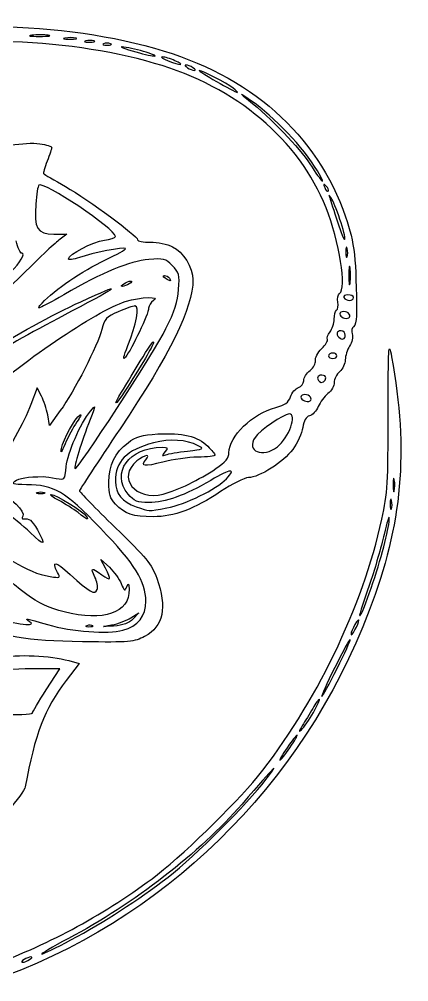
# Model space of a CAD drawing. Extents: x -1 to 102, y -1 to 95.
# Drawn here: x 64.3 to 101.5, y 3.5 to 95.4 of the extents above; entities that cross this region are included whole.
import ezdxf

# ---------------------------------------------------------------- set-up
doc = ezdxf.new("R2010")
doc.units = 0
doc.layers.get('0').update_dxf_attribs({"linetype": 'CONTINUOUS'})

msp = doc.modelspace()

# ---------------------------------------------------------------- linework, layer by layer
at = {"color": 7}
for points in [[(67.086705, 93.86887)], [(69.730885, 93.597024)], [(71.452626, 93.3242)], [(73.035091, 93.061285)], [(76.427502, 92.247629)], [(79.186654, 91.440416)], [(80.906445, 90.769401)], [(84.742904, 88.814546)], [(92.793307, 80.913672)], [(93.639278, 79.462873)], [(94.947116, 76.282747)], [(95.641896, 73.500303)], [(95.91262, 71.653255)], [(74.291862, 70.131901)], [(78.260612, 70.661068)], [(96.252279, 68.808984)], [(95.844103, 67.239758)], [(95.458529, 65.237111)], [(94.664779, 63.252736)], [(93.606445, 61.151685)], [(73.816845, 59.350132)], [(92.139937, 59.302261)], [(68.346143, 54.389195)], [(88.972618, 54.56591)], [(100.14358, 51.409547)], [(66.023633, 50.198798)], [(99.875229, 49.423222)], [(69.926237, 48.269824)], [(78.410456, 48.723915)], [(98.094326, 41.556903)], [(96.762694, 37.985028)], [(70.802669, 37.50432)], [(73.133061, 37.547579)], [(94.678706, 33.382577)], [(92.407306, 29.187632)], [(90.166862, 25.814195)], [(69.242771, 7.454945)], [(65.296029, 5.57357)]]:
    msp.add_lwpolyline(points, close=True, dxfattribs=at)
for points in [[(67.620441, 74.879702), (68.867904, 74.865004), (68.088827, 74.284391)], [(66.430676, 59.392235), (66.023191, 60.180225), (65.429008, 58.607627)], [(68.230173, 58.010195), (67.21339, 56.604112), (67.025777, 57.604178)], [(72.53999, 42.959105), (72.111037, 43.805861), (72.917643, 43.047174)], [(74.985144, 38.22859), (75.74707, 38.71028), (75.181394, 38.120055)], [(69.05112, 34.13466), (70.028086, 33.871789), (68.786137, 32.224242)], [(66.878187, 31.336496), (68.195761, 33.35482), (65.489124, 33.351354)]]:
    msp.add_lwpolyline(points, dxfattribs=at)
for points in [[(43.20332, 92.634962), (54.710243, 95.396348), (67.405782, 95.398237), (77.224197, 92.640023)], [(77.238611, 91.186665), (68.509515, 93.716258), (57.292528, 93.985664), (46.646822, 91.921408)], [(65.499205, 93.87157), (65.023656, 93.812684), (65.348945, 93.763289), (66.22207, 93.761804)], [(67.086705, 93.86887), (66.689129, 93.929241), (65.974754, 93.930456), (65.499205, 93.87157)], [(66.22207, 93.761804), (67.095195, 93.76032), (67.484281, 93.808499), (67.086705, 93.86887)], [(68.672551, 93.602364), (68.343433, 93.539077), (68.550404, 93.484895), (69.132487, 93.481958)], [(69.730885, 93.597024), (69.477919, 93.663248), (69.001669, 93.66565), (68.672551, 93.602364)], [(69.132487, 93.481958), (69.71457, 93.479021), (69.98385, 93.530801), (69.730885, 93.597024)], [(70.658876, 93.334004), (70.401445, 93.266921), (70.548008, 93.207623), (70.98457, 93.20223)], [(71.452626, 93.324201), (71.273495, 93.396677), (70.916308, 93.401088), (70.658876, 93.334004)], [(70.98457, 93.20223), (71.421133, 93.196838), (71.631757, 93.251725), (71.452626, 93.3242)], [(72.373633, 93.061285), (72.191732, 92.987886), (72.34056, 92.927833), (72.704362, 92.927833)], [(73.035091, 93.061285), (72.85319, 93.134683), (72.555534, 93.134683), (72.373633, 93.061285)], [(72.704362, 92.927833), (73.068164, 92.927833), (73.216992, 92.987886), (73.035091, 93.061285)], [(74.310835, 92.745776), (73.791077, 92.81759), (74.139727, 92.651923), (75.085612, 92.377628)], [(76.427502, 92.247629), (75.783093, 92.449796), (74.830593, 92.673962), (74.310835, 92.745776)], [(75.085612, 92.377628), (77.062505, 91.804353), (78.187995, 91.695319), (76.427502, 92.247629)], [(77.224197, 92.640023), (86.347041, 90.07721), (92.776524, 84.406216), (95.486625, 76.532019)], [(93.634377, 77.380246), (91.023376, 83.900912), (85.064327, 88.918862), (77.238611, 91.186665)], [(77.996029, 91.795672), (77.777747, 91.791163), (78.015872, 91.626999), (78.525195, 91.430859)], [(79.186654, 91.440415), (78.750091, 91.640313), (78.21431, 91.800179), (77.996029, 91.795672)], [(78.525195, 91.430859), (79.733204, 90.965658), (80.20849, 90.972524), (79.186654, 91.440416)], [(80.244987, 91.025881), (80.099466, 91.025881), (80.158997, 90.910465), (80.377279, 90.769401)], [(80.906445, 90.769401), (80.688164, 90.910465), (80.390508, 91.025881), (80.244987, 91.025881)], [(80.377279, 90.769401), (80.59556, 90.628337), (80.893216, 90.512921), (81.038737, 90.512921)], [(81.038737, 90.512921), (81.184258, 90.512921), (81.124727, 90.628337), (80.906445, 90.769401)], [(81.510553, 90.500715), (81.304487, 90.496635), (84.887181, 88.439474), (85.139779, 88.416836)], [(84.742904, 88.814546), (84.111581, 89.303179), (81.804761, 90.50654), (81.510553, 90.500715)], [(85.139779, 88.416836), (85.212539, 88.410314), (85.033945, 88.589285), (84.742904, 88.814546)], [(86.402352, 87.649006), (85.29357, 88.41439), (85.289686, 88.415056), (86.198112, 87.684024)], [(86.198112, 87.684024), (88.353135, 85.949827), (91.083156, 83.114465), (92.080046, 81.57513)], [(92.793307, 80.913672), (91.456796, 83.154741), (88.692109, 86.068405), (86.402352, 87.649006)], [(60.765534, 82.550697), (62.093525, 83.228188), (64.882919, 83.708008), (66.277606, 83.498861)], [(66.277606, 83.498861), (66.901907, 83.405242), (67.412695, 83.250623), (67.412695, 83.155264)], [(67.412695, 83.155264), (67.412695, 83.059905), (67.216912, 82.469234), (66.977622, 81.842661)], [(66.977622, 81.842661), (66.738331, 81.216088), (66.589503, 80.669206), (66.646893, 80.627367)], [(92.080046, 81.57513), (93.243755, 79.778199), (93.751019, 79.307778), (92.793307, 80.913672)], [(73.498112, 74.64318), (73.498112, 75.363448), (66.597279, 79.988013), (66.166018, 79.556753)], [(66.646893, 80.627367), (66.704281, 80.585529), (67.644206, 80.037428), (68.735612, 79.409366)], [(66.166018, 79.556753), (66.091882, 79.482615), (65.970145, 78.661061), (65.895495, 77.731078)], [(68.735612, 79.409366), (70.987849, 78.113291), (75.614779, 74.704314), (75.614779, 74.341013)], [(93.639278, 79.462873), (93.37797, 79.722236), (93.34758, 79.691845), (93.491164, 79.314761)], [(93.491164, 79.314761), (93.590523, 79.053823), (93.738467, 78.90698), (93.81993, 78.988442)], [(93.81993, 78.988442), (93.901392, 79.069903), (93.820099, 79.283398), (93.639278, 79.462873)], [(94.111413, 78.333984), (93.861927, 78.686762), (93.846026, 78.686762), (93.968287, 78.333984)], [(93.968287, 78.333984), (94.043934, 78.115703), (94.38042, 77.080393), (94.716034, 76.033295)], [(94.947116, 76.282747), (94.641847, 77.192647), (94.265782, 78.115703), (94.111413, 78.333984)], [(65.895495, 77.731078), (65.708623, 75.403031), (66.013759, 74.898634), (67.620441, 74.879702)], [(94.904446, 69.190461), (95.612212, 69.627885), (94.900239, 74.218909), (93.634377, 77.380246)], [(95.486625, 76.532019), (96.358718, 73.998156), (96.51211, 72.600844), (96.528308, 67.042959)], [(94.716034, 76.033295), (95.051645, 74.986198), (95.365816, 74.241735), (95.414192, 74.378934)], [(95.414192, 74.378934), (95.462569, 74.516132), (95.252384, 75.372848), (94.947116, 76.282747)], [(72.439858, 74.292968), (73.021896, 74.371036), (73.498112, 74.528631), (73.498112, 74.64318)], [(64.542998, 73.042318), (64.409632, 73.042318), (64.166991, 73.572593), (64.003793, 74.220707)], [(68.088827, 74.284391), (67.660335, 73.965053), (65.984662, 72.384095), (64.365111, 70.771151)], [(69.000195, 72.513735), (69.000195, 72.935321), (71.339517, 74.145381), (72.439858, 74.292968)], [(74.461608, 73.489933), (74.294542, 73.657), (71.295413, 73.081841), (70.059076, 72.645636)], [(75.614779, 74.341013), (75.614779, 74.208814), (76.162331, 74.100651), (76.831563, 74.100651)], [(76.831563, 74.100651), (77.500795, 74.100651), (78.459235, 73.905673), (78.961427, 73.667367)], [(78.961427, 73.667367), (79.959181, 73.193901), (80.906445, 71.663108), (80.906445, 70.524188)], [(95.641882, 73.500303), (95.5748, 73.757734), (95.515501, 73.611172), (95.510109, 73.174609)], [(60.815376, 68.949062), (62.215593, 69.580472), (65.368204, 73.042318), (64.542998, 73.042318)], [(70.059076, 72.645636), (69.476691, 72.440159), (69.000195, 72.380803), (69.000195, 72.513735)], [(72.539389, 72.407756), (73.659749, 72.939813), (74.524748, 73.426793), (74.461608, 73.489933)], [(95.510109, 73.174609), (95.504712, 72.738047), (95.559602, 72.527422), (95.63208, 72.706553)], [(95.63208, 72.706553), (95.704554, 72.885685), (95.708965, 73.242872), (95.641896, 73.500303)], [(66.486654, 68.286021), (67.709476, 69.58226), (70.290015, 71.339533), (72.539389, 72.407756)], [(76.695943, 72.444767), (74.824341, 72.275056), (72.317568, 71.240844), (68.563458, 69.089569)], [(78.92987, 71.867945), (78.27627, 72.521545), (78.085603, 72.570777), (76.695943, 72.444767)], [(79.531993, 69.598494), (79.634138, 71.010637), (79.578872, 71.218945), (78.92987, 71.867945)], [(95.91262, 71.653255), (95.851999, 72.053438), (95.802397, 71.726016), (95.802397, 70.925651)], [(78.260612, 70.661068), (78.022146, 70.815177), (77.989512, 70.919165), (78.178851, 70.9216)], [(78.178851, 70.9216), (78.352163, 70.923822), (78.56755, 70.806589), (78.657487, 70.661068)], [(95.802397, 70.925651), (95.802397, 70.125287), (95.851999, 69.797865), (95.91262, 70.198047)], [(95.91262, 70.198047), (95.973244, 70.598229), (95.973244, 71.253073), (95.91262, 71.653255)], [(64.365111, 70.771151), (60.155175, 66.578385), (57.571733, 65.409389), (55.103855, 66.580472)], [(70.194509, 68.418197), (74.429652, 70.38796), (74.014105, 69.959876), (69.308594, 67.505556)], [(80.906445, 70.524188), (80.906445, 67.851427), (78.74875, 63.440149), (73.940757, 56.283251)], [(74.15957, 69.875421), (74.01405, 69.875421), (74.073581, 69.990837), (74.291862, 70.131901)], [(74.821029, 70.131901), (74.602747, 69.990837), (74.305091, 69.875421), (74.15957, 69.875421)], [(74.291862, 70.131901), (74.510143, 70.272965), (74.8078, 70.388381), (74.95332, 70.388381)], [(74.95332, 70.388381), (75.098841, 70.388381), (75.03931, 70.272965), (74.821029, 70.131901)], [(78.657487, 70.661068), (78.860502, 70.332581), (78.768908, 70.332581), (78.260612, 70.661068)], [(68.563458, 69.089569), (66.050395, 67.649471), (65.791755, 67.549398), (66.486654, 68.286021)], [(78.327112, 65.846624), (79.125622, 67.45255), (79.449784, 68.461954), (79.531993, 69.598494)], [(94.736671, 68.374782), (94.669724, 68.725), (94.745217, 69.092054), (94.904446, 69.190461)], [(95.707496, 69.073567), (95.407866, 69.073567), (95.2363, 68.954504), (95.326237, 68.808984)], [(96.252279, 68.808984), (96.252279, 68.954504), (96.007126, 69.073567), (95.707496, 69.073567)], [(51.273101, 56.922607), (56.981294, 61.192749), (64.563117, 65.799041), (70.194509, 68.418197)], [(60.38228, 58.847493), (64.00455, 62.337704), (71.759982, 67.623552), (74.443529, 68.431182)], [(74.443529, 68.431182), (75.949657, 68.884461), (77.868978, 68.950057), (77.136122, 68.523207)], [(77.136122, 68.523207), (76.881461, 68.374882), (76.673101, 68.047722), (76.673101, 67.796185)], [(94.629295, 67.596431), (94.755301, 67.674306), (94.803619, 68.024564), (94.736671, 68.374782)], [(95.326237, 68.808984), (95.416174, 68.663463), (95.661327, 68.5444), (95.871019, 68.5444)], [(95.871019, 68.5444), (96.080712, 68.5444), (96.252279, 68.663463), (96.252279, 68.808984)], [(69.308594, 67.505556), (62.202806, 63.799291), (58.987841, 61.763256), (52.199143, 56.670154)], [(73.771622, 67.464681), (72.625278, 66.97154), (72.461398, 66.793285), (72.200005, 65.755197)], [(75.366914, 68.015234), (75.19339, 68.015234), (74.475509, 67.767486), (73.771622, 67.464681)], [(76.673101, 67.796185), (76.673101, 67.266704), (75.078159, 63.901534), (74.457007, 63.120445)], [(74.686647, 64.223567), (75.494978, 66.252011), (75.811314, 68.015234), (75.366914, 68.015234)], [(94.391782, 66.742851), (94.396412, 67.134444), (94.50329, 67.518553), (94.629295, 67.596431)], [(95.844103, 67.239766), (95.647626, 67.557674), (94.929362, 67.560632), (94.929362, 67.243523)], [(94.929362, 67.243523), (94.929362, 66.956794), (95.503603, 66.714306), (95.793573, 66.878589)], [(95.793573, 66.878589), (95.905087, 66.941769), (95.927828, 67.104294), (95.844103, 67.239758)], [(94.003381, 65.528863), (94.212373, 65.804963), (94.387151, 66.351257), (94.391782, 66.742851)], [(96.528308, 67.042959), (96.529631, 66.580965), (96.403726, 66.124461), (96.248463, 66.028505)], [(72.200005, 65.755197), (71.827972, 64.277716), (69.553299, 59.839908), (68.230173, 58.010195)], [(69.639765, 52.470807), (69.850593, 52.259976), (77.191426, 63.562579), (78.327112, 65.846624)], [(93.75227, 64.818343), (93.681389, 64.933029), (93.79439, 65.252762), (94.003381, 65.528863)], [(95.061654, 65.633986), (94.648488, 65.633986), (94.536728, 65.321064), (94.841168, 65.016626)], [(95.458529, 65.237111), (95.458529, 65.455393), (95.279935, 65.633986), (95.061654, 65.633986)], [(96.131166, 65.334182), (96.223929, 65.04191), (96.112804, 64.5345), (95.877346, 64.175133)], [(96.248463, 66.028505), (96.093203, 65.932548), (96.040419, 65.620102), (96.131166, 65.334182)], [(77.097057, 64.575653), (77.283979, 64.575653), (76.760358, 63.626862), (75.162299, 61.069924)], [(75.584825, 62.260549), (76.348439, 63.533856), (77.028942, 64.575653), (77.097057, 64.575653)], [(93.196418, 63.925096), (93.573015, 64.301694), (93.82315, 64.703654), (93.75227, 64.818343)], [(94.841168, 65.016626), (95.145606, 64.712186), (95.458529, 64.823946), (95.458529, 65.237111)], [(99.557192, 57.679479), (99.559308, 64.18044), (99.593167, 64.752971), (99.881288, 63.16182)], [(74.457007, 63.120445), (74.184597, 62.777894), (74.265584, 63.166924), (74.686647, 64.223567)], [(92.603677, 62.783533), (92.553086, 63.034795), (92.819818, 63.548496), (93.196418, 63.925096)], [(94.267904, 63.51732), (94.049622, 63.51732), (93.871029, 63.398257), (93.871029, 63.252736)], [(94.664779, 63.252736), (94.664779, 63.398257), (94.486185, 63.51732), (94.267904, 63.51732)], [(95.877346, 64.175133), (95.646997, 63.823576), (95.458529, 63.232928), (95.458529, 62.862583)], [(92.092722, 61.844471), (92.42434, 62.109695), (92.654271, 62.532271), (92.603677, 62.783533)], [(93.871029, 63.252736), (93.871029, 63.107215), (94.049622, 62.988153), (94.267904, 62.988153)], [(94.267904, 62.988153), (94.486185, 62.988153), (94.664779, 63.107215), (94.664779, 63.252736)], [(95.458529, 62.862583), (95.458529, 62.492235), (95.220404, 61.985335), (94.929362, 61.736137)], [(99.881288, 63.16182), (101.523091, 54.094952), (100.919793, 47.221717), (97.752683, 38.91107)], [(73.816845, 59.350132), (74.02562, 59.677554), (74.821211, 60.987242), (75.584825, 62.260549)], [(91.489779, 60.870114), (91.489779, 61.140788), (91.761104, 61.579248), (92.092722, 61.844471)], [(94.929362, 61.736137), (94.63832, 61.48694), (94.400195, 61.020498), (94.400195, 60.699598)], [(75.162299, 61.069924), (74.366496, 59.796617), (73.652806, 58.75482), (73.57632, 58.75482)], [(90.982726, 60.217048), (91.261605, 60.305559), (91.489779, 60.59944), (91.489779, 60.870114)], [(93.20957, 61.400653), (92.800416, 61.400653), (92.683923, 61.088455), (92.981891, 60.790484)], [(92.981891, 60.790484), (93.193275, 60.579101), (93.606445, 60.818051), (93.606445, 61.151685)], [(93.606445, 61.151685), (93.606445, 61.288618), (93.427852, 61.400653), (93.20957, 61.400653)], [(94.400195, 60.699598), (94.400195, 60.378698), (94.131773, 59.899143), (93.803703, 59.63392)], [(90.225253, 59.337753), (90.362984, 59.732853), (90.703847, 60.128534), (90.982726, 60.217048)], [(67.025777, 57.604178), (66.922589, 58.154213), (66.654794, 58.95884), (66.430676, 59.392235)], [(73.57632, 58.75482), (73.499832, 58.75482), (73.608068, 59.02271), (73.816845, 59.350132)], [(88.813087, 58.308675), (89.70101, 58.546157), (90.033853, 58.788708), (90.225253, 59.337753)], [(92.139937, 59.302269), (91.94346, 59.620176), (91.225195, 59.623134), (91.225195, 59.306026)], [(91.225195, 59.306026), (91.225195, 59.019294), (91.799436, 58.776806), (92.089407, 58.941089)], [(92.089407, 58.941089), (92.20092, 59.004269), (92.223661, 59.166794), (92.139937, 59.302261)], [(93.803703, 59.63392), (93.475633, 59.368696), (93.056046, 58.812378), (92.871287, 58.397654)], [(65.429008, 58.607627), (64.75838, 56.832696), (63.246839, 54.167339), (61.939929, 52.455191)], [(68.796051, 52.676145), (68.92271, 53.99432), (70.133385, 56.746341), (71.121003, 57.96107)], [(71.121003, 57.96107), (71.64423, 58.604616), (71.643327, 58.583121), (71.087634, 57.16732)], [(84.346505, 53.99232), (84.35005, 55.557558), (86.578445, 57.710999), (88.813087, 58.308675)], [(92.871287, 58.397654), (92.686531, 57.982933), (92.313673, 57.58564), (92.042713, 57.514782)], [(68.346143, 54.389195), (68.528504, 55.287778), (69.63981, 57.305411), (70.113702, 57.598294)], [(71.087634, 57.16732), (70.247984, 55.028047), (69.50207, 52.608499), (69.639765, 52.470807)], [(70.113702, 57.598294), (70.286115, 57.704852), (70.150254, 57.403124), (69.811786, 56.92779)], [(90.100716, 57.691459), (89.528504, 57.682754), (87.295432, 56.14987), (86.838036, 55.451793)], [(88.972618, 54.56591), (90.075761, 55.433643), (90.895027, 57.703532), (90.100716, 57.691459)], [(92.042713, 57.514782), (91.714936, 57.429067), (91.497084, 57.054648), (91.391764, 56.395999)], [(98.949399, 47.64232), (99.497568, 50.157748), (99.555041, 51.106853), (99.557192, 57.679479)], [(69.811786, 56.92779), (69.473318, 56.452455), (68.96884, 55.508223), (68.690723, 54.829496)], [(73.940757, 56.283251), (71.805533, 53.104878), (70.058529, 50.431917), (70.058529, 50.34334)], [(91.391764, 56.395999), (91.304697, 55.851524), (90.876117, 54.912745), (90.439362, 54.30982)], [(74.700389, 54.945188), (75.464223, 55.527793), (75.993009, 55.683339), (77.544938, 55.781936)], [(81.408042, 54.661559), (80.263815, 55.252866), (78.726353, 55.348394), (77.129198, 54.927421)], [(77.544938, 55.781936), (79.846474, 55.928158), (81.391554, 55.551719), (82.326234, 54.617039)], [(86.838036, 55.451793), (85.968972, 54.125437), (87.568648, 53.461547), (88.972618, 54.56591)], [(68.690723, 54.829496), (68.362068, 54.027432), (68.241447, 53.873302), (68.346143, 54.389195)], [(72.874042, 51.166978), (72.898304, 52.846196), (73.453054, 53.993799), (74.700389, 54.945188)], [(74.712256, 50.043871), (73.024492, 52.049664), (74.812776, 54.512607), (77.962278, 54.52001)], [(77.129198, 54.927421), (74.550349, 54.247695), (73.498112, 53.183957), (73.498112, 51.256644)], [(77.962278, 54.52001), (78.51834, 54.521333), (78.54854, 54.47053), (78.226862, 54.075073)], [(80.39799, 54.147993), (81.916849, 54.319831), (81.9937, 54.358908), (81.408042, 54.661559)], [(82.326234, 54.617039), (82.709517, 54.233755), (83.022816, 53.847101), (83.022451, 53.757804)], [(90.439362, 54.30982), (89.56353, 53.10077), (87.2314, 51.617809), (86.198112, 51.612883)], [(76.403221, 53.324467), (76.880479, 53.899526), (76.336811, 53.82331), (75.550697, 53.204952)], [(78.226862, 54.075073), (77.910365, 53.685982), (77.920898, 53.65006), (78.308893, 53.795329)], [(81.368805, 53.567323), (80.459665, 53.551871), (78.953921, 53.341411), (78.022712, 53.099669)], [(78.308893, 53.795329), (78.553728, 53.887), (79.493822, 54.045697), (80.39799, 54.147993)], [(83.022451, 53.757804), (83.022186, 53.668507), (82.277947, 53.58279), (81.368805, 53.567323)], [(83.088747, 52.477028), (84.023137, 53.112099), (84.345391, 53.500336), (84.346505, 53.99232)], [(67.843313, 51.541188), (68.669543, 51.372934), (68.670993, 51.374662), (68.796051, 52.676145)], [(75.550697, 53.204952), (73.583271, 51.657378), (75.424866, 49.331227), (78.056486, 50.03985)], [(78.022712, 53.099669), (76.217542, 52.631042), (75.867998, 52.679561), (76.403221, 53.324467)], [(78.056486, 50.03985), (79.486527, 50.42492), (81.514614, 51.407143), (83.088747, 52.477028)], [(84.096307, 51.494597), (85.078147, 52.53972), (84.54603, 52.487523), (82.598744, 51.347701)], [(63.89093, 51.28034), (64.279298, 51.567109), (65.124573, 51.69948), (66.618945, 51.707555)], [(66.618945, 51.707555), (66.837227, 51.708614), (67.388192, 51.633869), (67.843313, 51.541188)], [(78.410456, 48.723915), (80.164601, 49.045532), (83.172525, 50.511276), (84.096307, 51.494597)], [(86.198112, 51.612883), (85.83431, 51.611031), (84.643685, 51.013602), (83.552279, 50.285)], [(100.143575, 51.409547), (100.080289, 51.738665), (100.026105, 51.531695), (100.023168, 50.949611)], [(64.991483, 50.934496), (63.688219, 50.947222), (63.513949, 51.00198), (63.89093, 51.28034)], [(72.062454, 46.783374), (68.618672, 50.35532), (67.676757, 50.908286), (64.991483, 50.934496)], [(73.506804, 49.081519), (72.977616, 49.650291), (72.857826, 50.0451), (72.874042, 51.166978)], [(73.498112, 51.256644), (73.498112, 50.097087), (74.14337, 49.309517), (75.482487, 48.834619)], [(82.598744, 51.347701), (80.147057, 49.91263), (78.240998, 49.22982), (76.686706, 49.22982)], [(100.023168, 50.949611), (100.020231, 50.367528), (100.072013, 50.098248), (100.138235, 50.351214)], [(100.138235, 50.351214), (100.204458, 50.604179), (100.20686, 51.080429), (100.14358, 51.409547)], [(62.187175, 50.334931), (63.484593, 49.749781), (64.90888, 48.350744), (64.643807, 47.921847)], [(66.354362, 50.065345), (65.99056, 50.065345), (65.841732, 50.1254), (66.023633, 50.198798)], [(66.023633, 50.198798), (66.205534, 50.272196), (66.50319, 50.272196), (66.685091, 50.198798)], [(66.685091, 50.198798), (66.866992, 50.1254), (66.718164, 50.065345), (66.354362, 50.065345)], [(68.074154, 49.44582), (67.49207, 49.750721), (67.170369, 50.005446), (67.35926, 50.011875)], [(67.35926, 50.011875), (67.757424, 50.025422), (70.443947, 48.353543), (70.706419, 47.928858)], [(70.058529, 50.34334), (70.058529, 50.254763), (71.594684, 48.688061), (73.472209, 46.861786)], [(76.686706, 49.22982), (75.571625, 49.22982), (75.304597, 49.339913), (74.712256, 50.043871)], [(83.552279, 50.285), (80.998769, 48.580332), (79.148255, 47.88955), (77.099231, 47.876127)], [(99.875216, 49.423222), (99.808133, 49.680654), (99.748835, 49.53409), (99.743443, 49.097528)], [(69.926237, 48.269824), (69.489675, 48.611724), (68.656237, 49.140922), (68.074154, 49.44582)], [(77.099231, 47.876127), (75.18872, 47.863613), (74.390872, 48.131323), (73.506804, 49.081519)], [(75.482487, 48.834619), (76.787849, 48.371691), (76.540405, 48.381047), (78.410456, 48.723915)], [(99.743443, 49.097528), (99.738045, 48.660965), (99.792936, 48.450341), (99.865413, 48.629472)], [(99.865413, 48.629472), (99.937887, 48.808603), (99.942298, 49.16579), (99.875229, 49.423222)], [(65.362175, 46.358355), (64.670951, 47.023681), (63.567561, 47.928599), (62.910196, 48.369284)], [(64.643807, 47.921847), (64.544334, 47.760895), (64.561093, 47.646259), (64.68105, 47.667095)], [(70.706419, 47.928858), (70.965965, 47.508903), (70.811816, 47.576272), (69.926237, 48.269824)], [(99.665644, 47.774611), (99.655537, 48.065653), (99.42943, 47.351278), (99.163203, 46.187111)], [(59.551819, 47.071187), (62.649793, 44.026632), (64.989525, 42.538867), (67.258663, 42.170636)], [(64.68105, 47.667095), (65.248835, 47.765729), (65.505499, 47.567006), (66.041058, 46.614109)], [(87.064292, 23.03607), (92.569342, 29.845706), (97.127748, 39.283172), (98.949399, 47.64232)], [(98.094326, 41.556903), (99.034835, 44.373072), (99.693315, 46.978671), (99.665644, 47.774611)], [(66.041058, 46.614109), (66.904574, 45.077687), (66.752293, 45.02032), (65.362175, 46.358355)], [(76.405944, 39.806647), (76.401446, 41.704604), (75.385142, 43.33703), (72.062454, 46.783374)], [(73.472209, 46.861786), (76.454378, 43.96101), (76.956055, 43.347714), (77.440959, 42.009999)], [(99.163203, 46.187111), (98.89698, 45.022945), (98.305197, 42.961893), (97.848132, 41.606999)], [(68.592764, 38.792536), (65.863512, 39.503228), (64.455942, 40.543432), (59.593512, 45.443034)], [(67.972345, 42.558277), (67.343097, 43.734038), (67.736762, 43.672302), (69.159358, 42.372129)], [(67.258663, 42.170636), (68.217807, 42.014989), (68.252904, 42.03405), (67.972345, 42.558277)], [(69.159358, 42.372129), (71.050346, 40.643874), (71.540759, 40.371779), (71.755603, 40.931656)], [(71.537748, 42.117433), (71.085189, 43.02461), (71.183759, 43.056617), (72.200497, 42.332637)], [(72.200497, 42.332637), (73.08482, 41.702942), (73.132125, 41.790234), (72.53999, 42.959105)], [(72.917643, 43.047174), (73.361275, 42.629897), (73.873857, 41.927296), (74.056714, 41.485841)], [(71.755603, 40.931656), (71.844964, 41.164521), (71.746925, 41.698122), (71.537748, 42.117433)], [(74.056714, 41.485841), (74.350621, 40.776287), (74.412068, 40.741534), (74.586507, 41.186195)], [(74.586507, 41.186195), (74.747678, 41.597027), (74.787244, 41.552683), (74.802431, 40.944197)], [(77.440959, 42.009999), (78.460531, 39.197285), (78.090337, 37.406154), (76.290244, 36.442452)], [(97.848132, 41.606999), (96.688423, 38.169231), (96.687561, 38.16623), (96.998187, 38.646486)], [(96.998187, 38.646486), (97.139371, 38.864768), (97.632634, 40.174455), (98.094326, 41.556903)], [(74.802431, 40.944197), (74.858779, 38.686862), (72.344386, 37.815621), (68.592764, 38.792536)], [(74.211529, 37.033936), (75.648373, 37.425262), (76.409315, 38.386734), (76.405944, 39.806647)], [(97.752683, 38.91107), (91.371513, 22.166583), (78.013536, 9.11783), (61.460428, 3.458948)], [(70.352203, 35.933385), (64.942051, 36.005688), (62.723842, 36.386728), (59.210612, 37.84727)], [(61.693414, 38.265939), (64.07404, 37.576059), (66.080206, 37.345961), (65.296029, 37.852736)], [(65.296029, 37.852736), (64.732593, 38.216856), (64.932592, 38.185032), (67.016662, 37.57894)], [(73.133061, 37.547579), (73.732647, 37.657204), (74.566084, 37.96366), (74.985144, 38.22859)], [(75.181394, 38.120055), (74.784193, 37.70562), (74.232585, 37.502793), (73.329311, 37.439044)], [(96.762694, 37.985028), (96.762694, 38.130549), (96.592538, 37.951955), (96.38457, 37.588153)], [(96.38457, 37.058986), (96.592538, 37.422788), (96.762694, 37.839507), (96.762694, 37.985028)], [(67.016662, 37.57894), (69.37982, 36.891685), (72.751466, 36.636288), (74.211529, 37.033936)], [(70.962523, 37.344469), (70.654296, 37.357169), (70.591603, 37.419859), (70.802669, 37.50432)], [(70.802669, 37.504309), (70.993664, 37.580739), (71.22187, 37.571341), (71.309788, 37.483434)], [(71.309788, 37.483434), (71.397707, 37.395515), (71.241436, 37.332981), (70.962523, 37.344469)], [(73.329311, 37.439044), (72.053379, 37.348996), (72.05178, 37.349882), (73.133061, 37.547579)], [(96.38457, 37.588153), (96.176603, 37.224351), (96.006446, 36.807632), (96.006446, 36.662111)], [(96.006446, 36.662111), (96.006446, 36.51659), (96.176603, 36.695184), (96.38457, 37.058986)], [(76.290244, 36.442452), (75.286383, 35.905022), (74.907177, 35.872513), (70.352203, 35.933385)], [(95.926677, 36.149867), (95.875142, 36.201403), (95.213654, 34.998287), (94.456708, 33.476277)], [(94.678706, 33.382577), (95.416627, 34.853049), (95.978213, 36.098332), (95.926677, 36.149867)], [(62.133469, 34.430933), (64.330408, 34.752169), (67.215356, 34.628611), (69.05112, 34.13466)], [(65.489124, 33.351354), (62.265825, 33.347226), (58.839341, 32.695229), (55.940402, 31.534439)], [(94.456708, 33.476277), (93.699761, 31.954266), (93.138175, 30.708986), (93.20874, 30.708986)], [(93.20874, 30.708986), (93.279304, 30.708986), (93.940789, 31.912102), (94.678706, 33.382577)], [(68.786137, 32.224242), (66.704464, 29.462735), (65.810657, 27.143263), (64.881196, 22.090745)], [(65.560612, 29.106807), (65.560612, 29.22306), (66.153519, 30.226421), (66.878187, 31.336496)], [(92.996263, 30.444403), (92.924048, 30.444403), (92.630591, 30.047171), (92.344134, 29.561663)], [(92.407306, 29.187632), (92.803446, 29.878856), (93.068476, 30.444403), (92.996263, 30.444403)], [(92.344134, 29.561663), (92.057678, 29.076155), (91.608066, 28.332015), (91.344996, 27.908017)], [(62.187175, 29.040788), (64.042565, 28.960847), (65.560612, 28.990555), (65.560612, 29.106807)], [(91.276868, 27.533986), (91.502468, 27.752268), (92.011164, 28.496408), (92.407306, 29.187632)], [(91.344996, 27.908017), (91.002424, 27.355879), (90.983091, 27.249736), (91.276868, 27.533986)], [(90.853742, 27.00482), (90.780981, 27.00482), (90.352822, 26.469038), (89.902279, 25.814195)], [(90.166862, 25.814195), (90.617405, 26.469038), (90.926502, 27.00482), (90.853742, 27.00482)], [(89.902279, 25.814195), (89.451736, 25.159351), (89.142639, 24.62357), (89.215399, 24.62357)], [(89.215399, 24.62357), (89.28816, 24.62357), (89.716319, 25.159351), (90.166862, 25.814195)], [(87.876753, 22.786369), (89.245517, 24.606996), (88.960915, 24.313158), (85.592597, 20.428077)], [(76.995996, 13.303411), (79.636329, 15.258457), (84.854783, 20.30295), (87.064292, 23.03607)], [(64.881196, 22.090745), (64.825705, 21.789099), (64.077892, 20.746617), (63.219388, 19.77412)], [(78.525195, 13.460114), (81.184345, 15.510142), (86.068257, 20.380841), (87.876753, 22.786369)], [(85.592597, 20.428077), (81.559458, 15.776183), (75.276525, 10.912636), (69.000195, 7.584093)], [(61.393425, 4.945533), (66.666105, 6.776286), (72.143609, 9.710436), (76.995996, 13.303411)], [(69.242771, 7.454945), (72.415249, 9.146828), (75.617673, 11.218603), (78.525195, 13.460114)], [(69.000195, 7.584093), (67.472227, 6.773759), (66.33123, 6.108957), (66.464646, 6.106747)], [(66.464646, 6.106747), (66.598062, 6.104631), (67.848218, 6.71123), (69.242771, 7.454945)], [(64.766862, 5.57357), (64.548581, 5.432504), (64.48905, 5.31709), (64.63457, 5.31709)], [(64.63457, 5.31709), (64.780091, 5.31709), (65.077747, 5.432504), (65.296029, 5.57357)], [(65.42832, 5.830049), (65.2828, 5.830049), (64.985143, 5.714635), (64.766862, 5.57357)], [(65.296029, 5.57357), (65.51431, 5.714635), (65.573841, 5.830049), (65.42832, 5.830049)]]:
    msp.add_open_spline(points, degree=3, dxfattribs=at)

doc.saveas('drawing.dxf')
